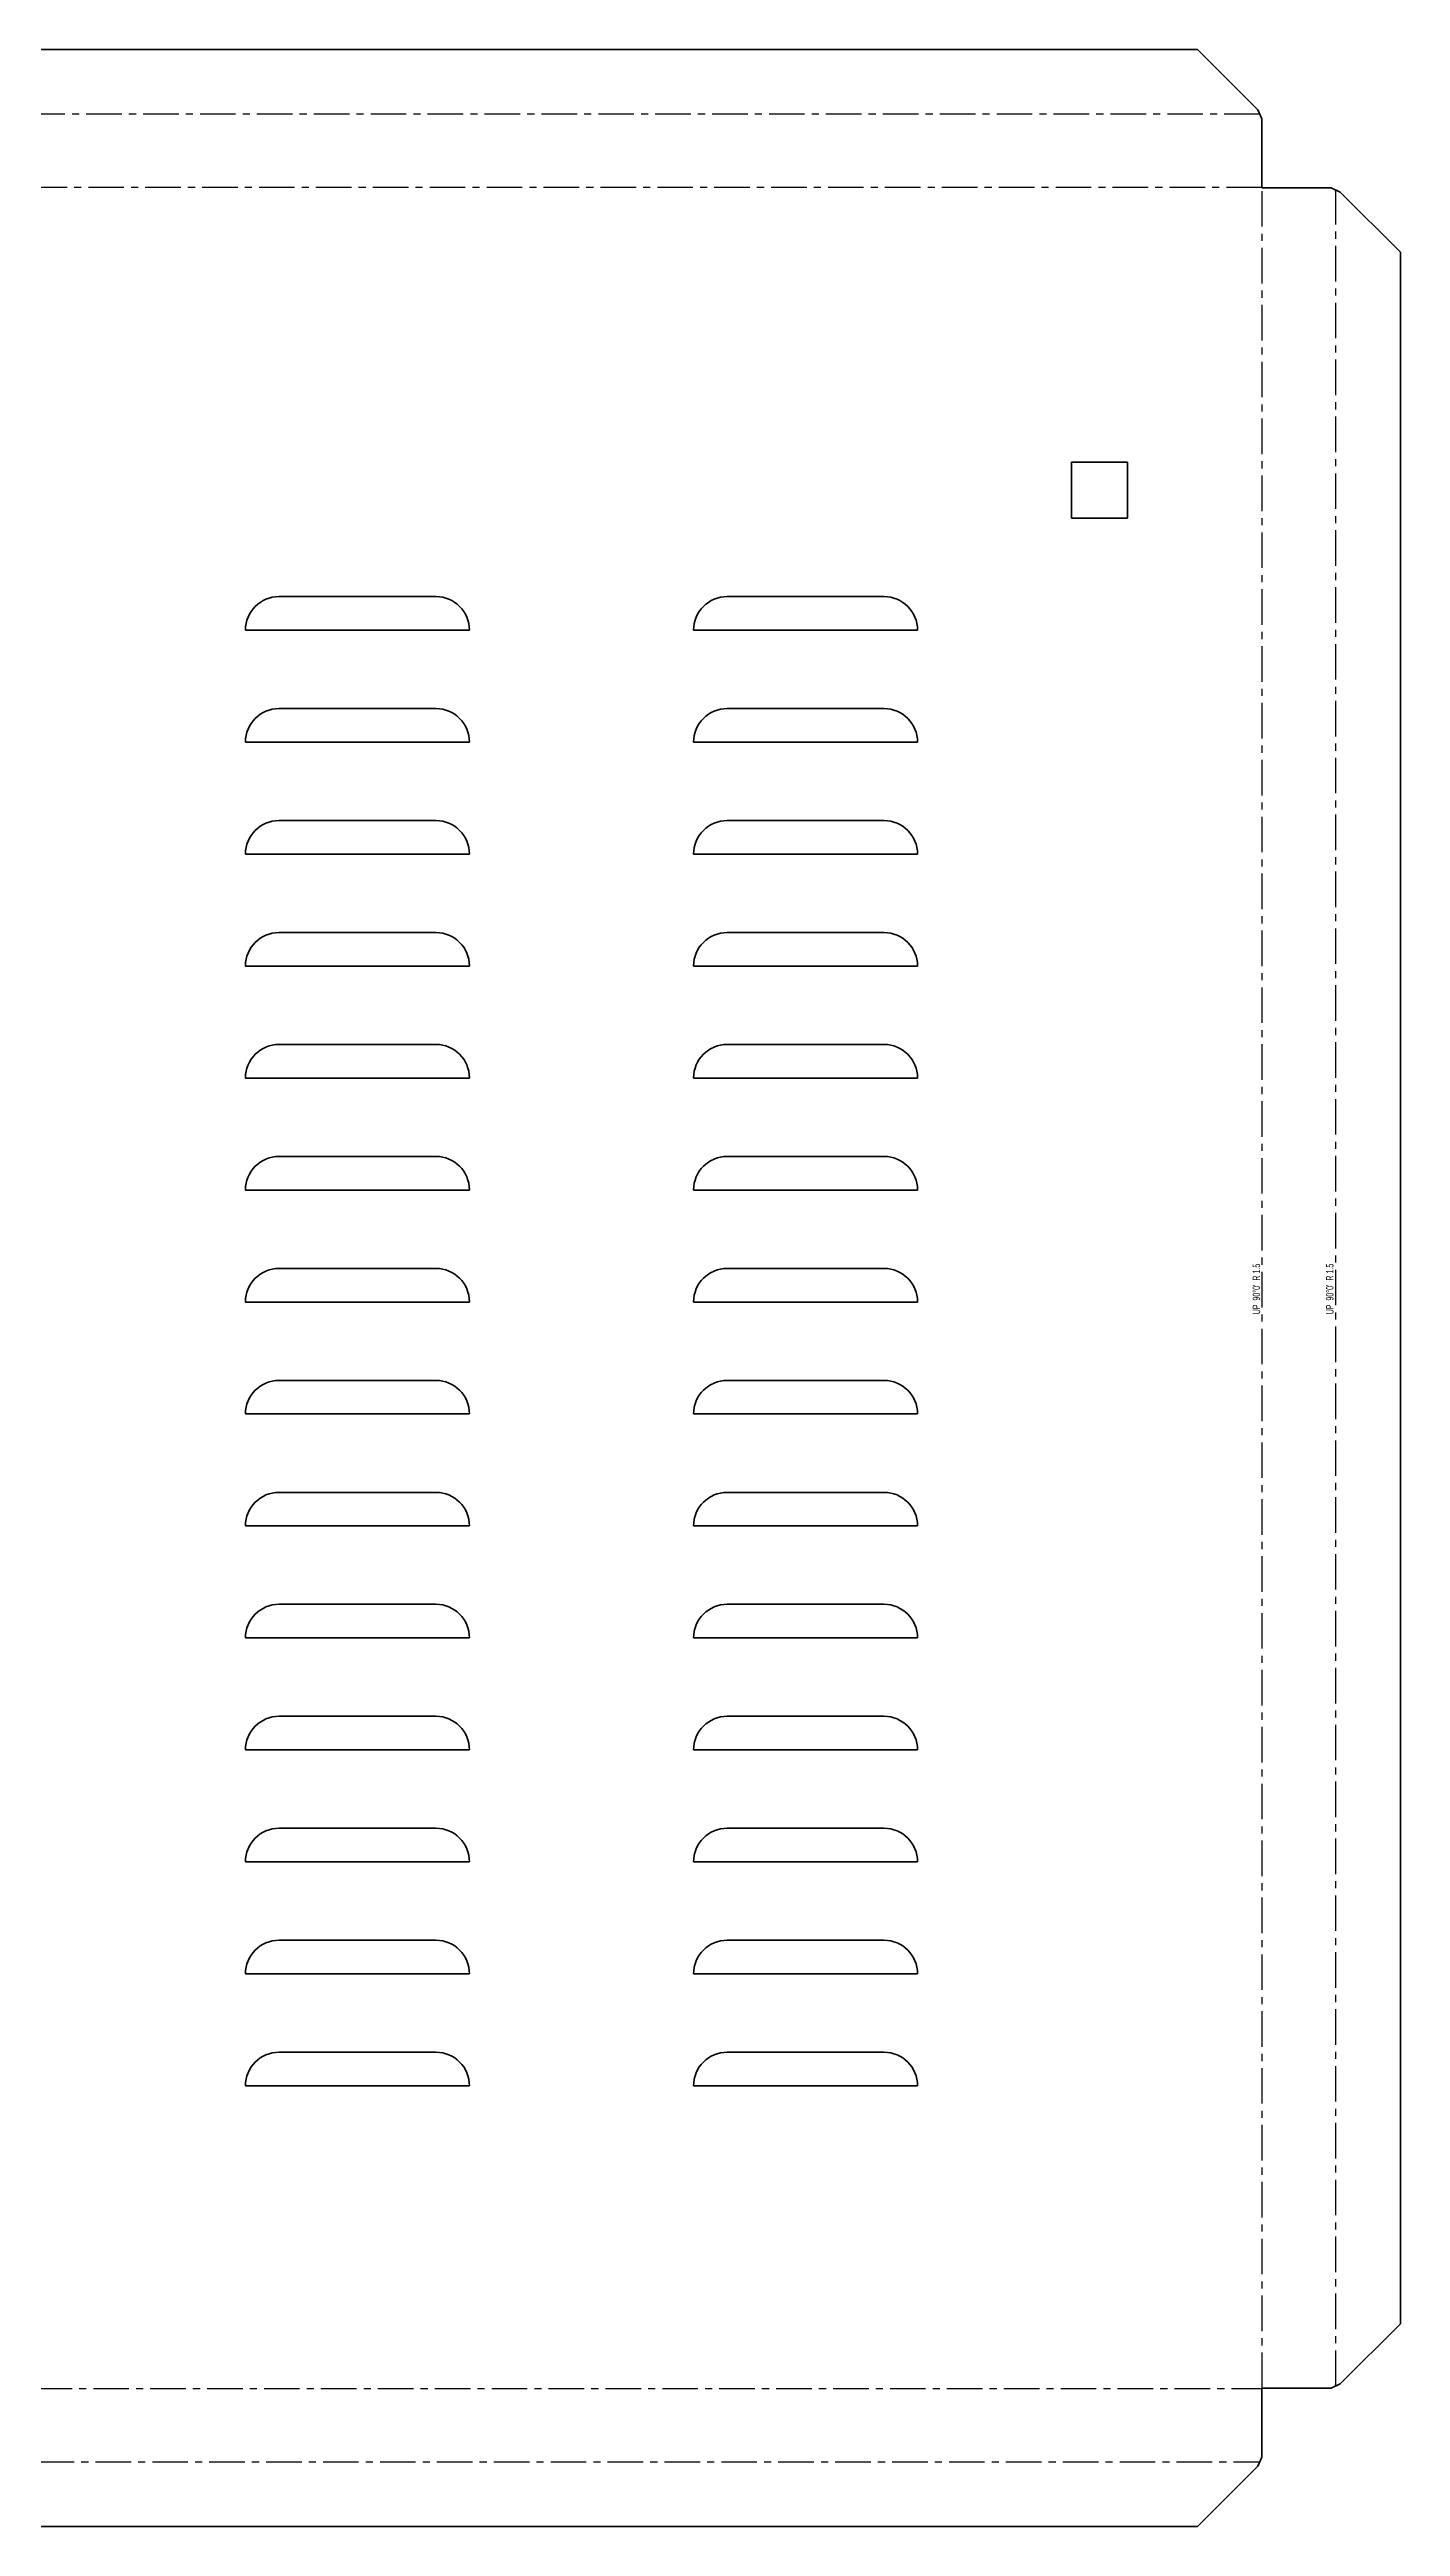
# Model space of a CAD drawing. Header units: millimetres. Extents: x -1063 to -59, y -348 to 537.
# Drawn here: x -542 to -59, y -348 to 537 of the extents above; entities that cross this region are included whole.
import ezdxf

# ---------------------------------------------------------------- set-up
doc = ezdxf.new("R2010")
doc.units = ezdxf.units.MM
doc.linetypes.add('CENTERX2', pattern=[20.32, 12.7, -2.54, 2.54, -2.54])
doc.styles.add('SLDTEXTSTYLE0', font='TXT', dxfattribs={"width": 0.572187})

msp = doc.modelspace()

# ---------------------------------------------------------------- linework, layer by layer
at = {"color": 7, "linetype": 'Continuous', "lineweight": 35}
for p, q in [((-990.57, 537.25), (-131.59, 537.25)), ((-110.09, 515.75), (-131.59, 537.25)), ((-110.09, 515.75), (-108.59, 512.53)), ((-108.59, 487.8), (-108.59, 512.53)), ((-108.59, 487.8), (-83.86, 487.8)), ((-83.86, 487.8), (-80.64, 486.3)), ((-59.14, 464.8), (-80.64, 486.3)), ((-59.14, 464.8), (-59.14, -275.18)), ((-156.58, 389.81), (-176.58, 389.81)), ((-176.58, 389.81), (-176.58, 369.81)), ((-156.58, 369.81), (-156.58, 389.81)), ((-176.58, 369.81), (-156.58, 369.81)), ((-403.58, 341.81), (-459.58, 341.81)), ((-243.58, 341.81), (-299.58, 341.81)), ((-471.58, 329.81), (-391.58, 329.81)), ((-311.58, 329.81), (-231.58, 329.81)), ((-403.58, 301.81), (-459.58, 301.81)), ((-243.58, 301.81), (-299.58, 301.81)), ((-471.58, 289.81), (-391.58, 289.81)), ((-311.58, 289.81), (-231.58, 289.81)), ((-403.58, 261.81), (-459.58, 261.81)), ((-243.58, 261.81), (-299.58, 261.81)), ((-471.58, 249.81), (-391.58, 249.81)), ((-311.58, 249.81), (-231.58, 249.81)), ((-403.58, 221.81), (-459.58, 221.81)), ((-243.58, 221.81), (-299.58, 221.81)), ((-471.58, 209.81), (-391.58, 209.81)), ((-311.58, 209.81), (-231.58, 209.81)), ((-403.58, 181.81), (-459.58, 181.81)), ((-243.58, 181.81), (-299.58, 181.81)), ((-471.58, 169.81), (-391.58, 169.81)), ((-311.58, 169.81), (-231.58, 169.81)), ((-403.58, 141.81), (-459.58, 141.81)), ((-243.58, 141.81), (-299.58, 141.81)), ((-471.58, 129.81), (-391.58, 129.81)), ((-311.58, 129.81), (-231.58, 129.81)), ((-403.58, 101.81), (-459.58, 101.81)), ((-243.58, 101.81), (-299.58, 101.81)), ((-471.58, 89.81), (-391.58, 89.81)), ((-311.58, 89.81), (-231.58, 89.81)), ((-403.58, 61.81), (-459.58, 61.81)), ((-243.58, 61.81), (-299.58, 61.81)), ((-471.58, 49.81), (-391.58, 49.81)), ((-311.58, 49.81), (-231.58, 49.81)), ((-403.58, 21.81), (-459.58, 21.81)), ((-243.58, 21.81), (-299.58, 21.81)), ((-471.58, 9.81), (-391.58, 9.81)), ((-311.58, 9.81), (-231.58, 9.81)), ((-403.58, -18.19), (-459.58, -18.19)), ((-243.58, -18.19), (-299.58, -18.19)), ((-471.58, -30.19), (-391.58, -30.19)), ((-311.58, -30.19), (-231.58, -30.19)), ((-403.58, -58.19), (-459.58, -58.19)), ((-243.58, -58.19), (-299.58, -58.19)), ((-471.58, -70.19), (-391.58, -70.19)), ((-311.58, -70.19), (-231.58, -70.19)), ((-403.58, -98.19), (-459.58, -98.19)), ((-243.58, -98.19), (-299.58, -98.19)), ((-471.58, -110.19), (-391.58, -110.19)), ((-311.58, -110.19), (-231.58, -110.19)), ((-403.58, -138.19), (-459.58, -138.19)), ((-243.58, -138.19), (-299.58, -138.19)), ((-471.58, -150.19), (-391.58, -150.19)), ((-311.58, -150.19), (-231.58, -150.19)), ((-403.58, -178.19), (-459.58, -178.19)), ((-243.58, -178.19), (-299.58, -178.19)), ((-471.58, -190.19), (-391.58, -190.19)), ((-311.58, -190.19), (-231.58, -190.19)), ((-80.64, -296.68), (-59.14, -275.18)), ((-108.59, -298.18), (-108.59, -322.91)), ((-108.59, -298.18), (-83.86, -298.18)), ((-80.64, -296.68), (-83.86, -298.18)), ((-131.59, -347.62), (-110.09, -326.12)), ((-108.59, -322.91), (-110.09, -326.12)), ((-131.59, -347.62), (-990.57, -347.62))]:
    msp.add_line(p, q, dxfattribs=at)
at = {"color": 7, "linetype": 'CENTERX2'}
for p, q in [((-109.34, 514.14), (-1012.82, 514.14)), ((-108.59, 487.92), (-1013.57, 487.92)), ((-108.47, -298.18), (-108.47, 487.8)), ((-82.25, -297.43), (-82.25, 487.05)), ((-1013.57, -298.3), (-108.59, -298.3)), ((-1012.82, -324.51), (-109.34, -324.51))]:
    msp.add_line(p, q, dxfattribs=at)
at = {"color": 7, "linetype": 'Continuous', "lineweight": 35}
for centre, start, end in [((-459.58, 329.81), 90, 180), ((-403.58, 329.81), 0, 90), ((-299.58, 329.81), 90, 180), ((-243.58, 329.81), 0, 90), ((-459.58, 289.81), 90, 180), ((-403.58, 289.81), 0, 90), ((-299.58, 289.81), 90, 180), ((-243.58, 289.81), 0, 90), ((-459.58, 249.81), 90, 180), ((-403.58, 249.81), 0, 90), ((-299.58, 249.81), 90, 180), ((-243.58, 249.81), 0, 90), ((-459.58, 209.81), 90, 180), ((-403.58, 209.81), 0, 90), ((-299.58, 209.81), 90, 180), ((-243.58, 209.81), 0, 90), ((-459.58, 169.81), 90, 180), ((-403.58, 169.81), 0, 90), ((-299.58, 169.81), 90, 180), ((-243.58, 169.81), 0, 90), ((-459.58, 129.81), 90, 180), ((-403.58, 129.81), 0, 90), ((-299.58, 129.81), 90, 180), ((-243.58, 129.81), 0, 90), ((-459.58, 89.81), 90, 180), ((-403.58, 89.81), 0, 90), ((-299.58, 89.81), 90, 180), ((-243.58, 89.81), 0, 90), ((-459.58, 49.81), 90, 180), ((-403.58, 49.81), 0, 90), ((-299.58, 49.81), 90, 180), ((-243.58, 49.81), 0, 90), ((-459.58, 9.81), 90, 180), ((-403.58, 9.81), 0, 90), ((-299.58, 9.81), 90, 180), ((-243.58, 9.81), 0, 90), ((-459.58, -30.19), 90, 180), ((-403.58, -30.19), 0, 90), ((-299.58, -30.19), 90, 180), ((-243.58, -30.19), 0, 90), ((-459.58, -70.19), 90, 180), ((-403.58, -70.19), 0, 90), ((-299.58, -70.19), 90, 180), ((-243.58, -70.19), 0, 90), ((-459.58, -110.19), 90, 180), ((-403.58, -110.19), 0, 90), ((-299.58, -110.19), 90, 180), ((-243.58, -110.19), 0, 90), ((-459.58, -150.19), 90, 180), ((-403.58, -150.19), 0, 90), ((-299.58, -150.19), 90, 180), ((-243.58, -150.19), 0, 90), ((-459.58, -190.19), 90, 180), ((-403.58, -190.19), 0, 90), ((-299.58, -190.19), 90, 180), ((-243.58, -190.19), 0, 90)]:
    msp.add_arc(centre, 12, start, end, dxfattribs=at)

# ---------------------------------------------------------------- texts
at = {"color": 7, "linetype": 'Continuous', "lineweight": 0, "char_height": 2.6458, "attachment_point": 2, "rotation": 90, "style": 'SLDTEXTSTYLE0'}
for insert in [(-111.91, 94.45), (-85.7, 94.45)]:
    msp.add_mtext("UP  90°0'  R 1.5", dxfattribs=dict(at, insert=insert))

doc.saveas('drawing.dxf')
